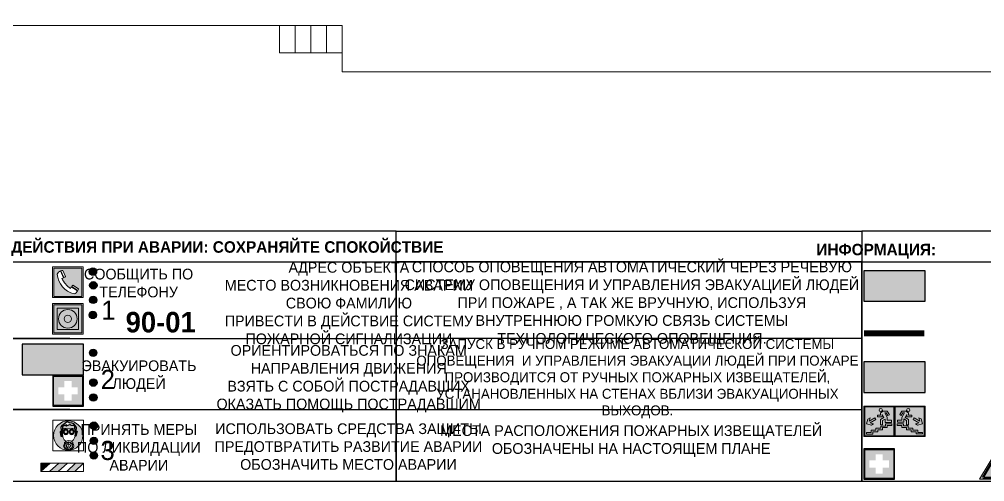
# Model space of a CAD drawing. Header units: millimetres. Extents: x 13114 to 67229, y 22859 to 38520.
# Drawn here: x 24864 to 25116.4, y 25093.4 to 25214.1 of the extents above; entities that cross this region are included whole.
import ezdxf

# ---------------------------------------------------------------- set-up
doc = ezdxf.new("R2010")
doc.units = ezdxf.units.MM
doc.layers.add('План_Штампы', color=7, linetype='Continuous')
doc.styles.add('обычный', font='arial.ttf')

# ---------------------------------------------------------------- blocks, each defined once
blk = doc.blocks.new('A$C38D26F80')
h = blk.add_hatch(color=5)
h.dxf.hatch_style = 1
h.paths.add_polyline_path([(-8.77, -4.48, 1), (-0.19, -4.48, 1)])
h.paths.add_polyline_path([(-6.75, -3.58), (-6.75, -3.31), (-6.62, -3.22), (-6.5, -3.22), (-6.42, -3.3), (-6.39, -3.28), (-6.59, -2.23), (-6.59, -2.01), (-6.38, -1.58), (-4.76, -0.4), (-4.13, -0.79, -0.362848), (-2.1, -2.1, -0.201049), (-2.17, -2.48, 0.085434), (-2.26, -3.13), (-1.9, -3.16), (-2.25, -4.7), (-2.4, -4.59), (-2.43, -4.34), (-2.36, -4.34), (-2.14, -3.34), (-2.47, -3.42), (-2.58, -1.95), (-2.77, -1.58), (-3.58, -1.52), (-3.92, -1.26), (-5.05, -1.73), (-4.87, -1.39), (-5.41, -1.6), (-5.41, -1.46), (-6.13, -1.87), (-6.18, -3.5), (-6.56, -3.47), (-6.37, -4.59), (-6.16, -4.43), (-6.16, -4.66), (-6.36, -4.79), (-6.37, -4.8), (-6.51, -4.76)], flags=16)
h.paths.add_polyline_path([(-6.51, -4.76), (-6.36, -4.79), (-6.37, -4.8)], flags=0)
h.paths.add_polyline_path([(-5.92, -2.34, 0.089508), (-2.67, -2.35), (-2.48, -3.88, -0.268602), (-3.4, -6.18, 0.262449), (-5.2, -6.18, -0.268602), (-6.11, -3.88)], flags=16)
edge = h.paths.add_edge_path(flags=16)
edge.add_ellipse((-5.19, -3.41), major_axis=(0, 0.842), ratio=0.848992, start_angle=0, end_angle=360)
edge = h.paths.add_edge_path(flags=0)
edge.add_ellipse((-5.19, -3.39), major_axis=(0, 0.665), ratio=0.853798, start_angle=0, end_angle=360)
edge = h.paths.add_edge_path(flags=0)
edge.add_ellipse((-5.19, -3.4), major_axis=(0, 0.528), ratio=0.864094, start_angle=0, end_angle=360)
edge = h.paths.add_edge_path(flags=16)
edge.add_ellipse((-3.47, -3.4), major_axis=(0, 0.842), ratio=0.848992, start_angle=0, end_angle=360)
h.paths.add_polyline_path([(-3.13, -6.45), (-3.13, -6.84, 0.383174), (-5.57, -6.85), (-5.57, -6.49, -0.369952)], flags=16)
edge = h.paths.add_edge_path(flags=0)
edge.add_ellipse((-3.47, -3.39), major_axis=(0, 0.665), ratio=0.853798, start_angle=0, end_angle=360)
edge = h.paths.add_edge_path(flags=0)
edge.add_ellipse((-3.47, -3.4), major_axis=(0, 0.528), ratio=0.864094, start_angle=0, end_angle=360)
edge = h.paths.add_edge_path(flags=16)
edge.add_ellipse((-4.34, -7.57), major_axis=(-1.48, 0), ratio=0.744955, start_angle=0, end_angle=360)
h.paths.add_polyline_path([(-5.01, -6.85, -1), (-5.15, -6.85, -1)], flags=0)
h.paths.add_polyline_path([(-5.33, -7.14, -1), (-5.47, -7.14, -1)], flags=0)
h.paths.add_polyline_path([(-4.61, -6.71, -1), (-4.74, -6.71, -1)], flags=16)
h.paths.add_polyline_path([(-5.43, -7.51, -1), (-5.57, -7.51, -1)], flags=0)
h.paths.add_polyline_path([(-4.26, -6.67, -1), (-4.4, -6.67, -1)], flags=16)
h.paths.add_polyline_path([(-4.74, -7.14, -1), (-4.88, -7.14, -1)], flags=0)
h.paths.add_polyline_path([(-4.93, -7.43, -1), (-5.07, -7.43, -1)], flags=0)
h.paths.add_polyline_path([(-4.41, -7.07, -1), (-4.54, -7.07, -1)], flags=0)
h.paths.add_polyline_path([(-5.33, -7.87, -1), (-5.46, -7.87, -1)], flags=0)
h.paths.add_polyline_path([(-3.8, -6.71, -1), (-3.94, -6.71, -1)], flags=16)
h.paths.add_polyline_path([(-4.85, -7.78, -1), (-4.98, -7.78, -1)], flags=0)
h.paths.add_polyline_path([(-3.96, -7.14, -1), (-4.1, -7.14, -1)], flags=0)
h.paths.add_polyline_path([(-4.33, -7.53, -1), (-4.47, -7.53, -1)], flags=0)
h.paths.add_polyline_path([(-5.09, -8.12, -1), (-5.23, -8.12, -1)], flags=0)
h.paths.add_polyline_path([(-3.5, -6.94, -1), (-3.64, -6.94, -1)], flags=0)
h.paths.add_polyline_path([(-4.54, -7.97, -1), (-4.68, -7.97, -1)], flags=0)
h.paths.add_polyline_path([(-3.66, -7.39, -1), (-3.8, -7.39, -1)], flags=0)
h.paths.add_polyline_path([(-4.73, -8.35, -1), (-4.86, -8.35, -1)], flags=0)
h.paths.add_polyline_path([(-4.09, -7.96, -1), (-4.23, -7.96, -1)], flags=0)
h.paths.add_polyline_path([(-3.77, -7.74, -1), (-3.91, -7.74, -1)], flags=0)
h.paths.add_polyline_path([(-3.22, -7.27, -1), (-3.35, -7.27, -1)], flags=0)
h.paths.add_polyline_path([(-4.34, -8.4, -1), (-4.47, -8.4, -1)], flags=0)
h.paths.add_polyline_path([(-3.16, -7.61, -1), (-3.3, -7.61, -1)], flags=0)
h.paths.add_polyline_path([(-3.9, -8.35, -1), (-4.04, -8.35, -1)], flags=0)
h.paths.add_polyline_path([(-3.32, -7.91, -1), (-3.46, -7.91, -1)], flags=0)
h.paths.add_polyline_path([(-3.55, -8.23, -1), (-3.69, -8.23, -1)], flags=0)
at = {"color": 5, "lineweight": 5}
for p, q in [((-4.48, 0), (-8.96, 0)), ((-8.96, 0), (-8.96, -4.48)), ((-4.48, 0), (0, 0)), ((0, 0), (0, -4.48)), ((-6.59, -2.01), (-6.38, -1.58)), ((-6.59, -2.23), (-6.59, -2.01)), ((-6.39, -3.28), (-6.59, -2.23)), ((-6.38, -1.58), (-4.76, -0.4)), ((-6.13, -1.87), (-6.18, -3.5)), ((-5.41, -1.46), (-6.13, -1.87)), ((-5.92, -2.34), (-6.11, -3.88)), ((-4.87, -1.39), (-5.41, -1.6)), ((-5.41, -1.6), (-5.41, -1.46)), ((-3.92, -1.26), (-5.05, -1.73)), ((-5.05, -1.73), (-4.87, -1.39)), ((-4.76, -0.4), (-4.13, -0.79)), ((-3.58, -1.52), (-3.92, -1.26)), ((-2.77, -1.58), (-3.58, -1.52)), ((-2.58, -1.95), (-2.77, -1.58)), ((-2.67, -2.34), (-2.48, -3.88)), ((-2.47, -3.42), (-2.58, -1.95)), ((-8.96, -8.96), (-8.96, -4.48)), ((-6.75, -3.31), (-6.62, -3.22)), ((-6.75, -3.58), (-6.75, -3.31)), ((-6.51, -4.76), (-6.75, -3.58)), ((-6.62, -3.22), (-6.5, -3.22)), ((-6.18, -3.5), (-6.56, -3.47)), ((-6.56, -3.47), (-6.37, -4.59)), ((-6.37, -4.8), (-6.51, -4.76)), ((-6.5, -3.22), (-6.42, -3.3)), ((-6.42, -3.3), (-6.39, -3.28)), ((-6.37, -4.59), (-6.16, -4.43)), ((-6.16, -4.66), (-6.37, -4.8)), ((-6.16, -4.43), (-6.16, -4.66)), ((-2.14, -3.34), (-2.47, -3.42)), ((-2.43, -4.34), (-2.4, -4.59)), ((-2.43, -4.34), (-2.36, -4.34)), ((-2.4, -4.59), (-2.25, -4.7)), ((-2.36, -4.34), (-2.14, -3.34)), ((-1.9, -3.16), (-2.26, -3.13)), ((-2.25, -4.7), (-1.9, -3.16)), ((0, -8.96), (0, -4.48)), ((-5.57, -6.49), (-5.57, -6.85)), ((-3.13, -6.45), (-3.13, -6.84)), ((-4.48, -8.96), (-8.96, -8.96)), ((-4.48, -8.96), (0, -8.96))]:
    blk.add_line(p, q, dxfattribs=at)
at = {"color": 5}
for p, q in [((-6.59, -2.01), (-6.38, -1.58)), ((-6.59, -2.23), (-6.59, -2.01)), ((-6.39, -3.28), (-6.59, -2.23)), ((-6.38, -1.58), (-4.76, -0.4)), ((-6.13, -1.87), (-6.18, -3.5)), ((-5.41, -1.46), (-6.13, -1.87)), ((-4.87, -1.39), (-5.41, -1.6)), ((-5.41, -1.6), (-5.41, -1.46)), ((-3.92, -1.26), (-5.05, -1.73)), ((-5.05, -1.73), (-4.87, -1.39)), ((-4.76, -0.4), (-4.13, -0.79)), ((-3.58, -1.52), (-3.92, -1.26)), ((-2.77, -1.58), (-3.58, -1.52)), ((-2.58, -1.95), (-2.77, -1.58)), ((-2.47, -3.42), (-2.58, -1.95)), ((-6.75, -3.31), (-6.62, -3.22)), ((-6.75, -3.58), (-6.75, -3.31)), ((-6.51, -4.76), (-6.75, -3.58)), ((-6.62, -3.22), (-6.5, -3.22)), ((-6.18, -3.5), (-6.56, -3.47)), ((-6.56, -3.47), (-6.37, -4.59)), ((-6.37, -4.8), (-6.51, -4.76)), ((-6.36, -4.79), (-6.51, -4.76)), ((-6.5, -3.22), (-6.42, -3.3)), ((-6.42, -3.3), (-6.39, -3.28)), ((-6.37, -4.59), (-6.16, -4.43)), ((-6.16, -4.66), (-6.37, -4.8)), ((-6.16, -4.66), (-6.36, -4.79)), ((-6.16, -4.43), (-6.16, -4.66)), ((-2.14, -3.34), (-2.47, -3.42)), ((-2.4, -4.59), (-2.43, -4.34)), ((-2.43, -4.34), (-2.36, -4.34)), ((-2.25, -4.7), (-2.4, -4.59)), ((-2.36, -4.34), (-2.14, -3.34)), ((-2.26, -3.13), (-1.9, -3.16)), ((-1.9, -3.16), (-2.25, -4.7))]:
    blk.add_line(p, q, dxfattribs=at)
at = {"color": 5, "lineweight": 5}
for centre, radius in [((-4.48, -4.48), 4.29), ((-5.5, -7.51), 0.0678), ((-5.4, -7.14), 0.0678), ((-5.4, -7.87), 0.0678), ((-5.16, -8.12), 0.0678), ((-5.08, -6.85), 0.0678), ((-5, -7.43), 0.0678), ((-4.91, -7.78), 0.0678), ((-4.81, -7.14), 0.0678), ((-4.79, -8.35), 0.0678), ((-4.67, -6.71), 0.0678), ((-4.61, -7.97), 0.0678), ((-4.47, -7.07), 0.0678), ((-4.4, -7.53), 0.0678), ((-4.4, -8.4), 0.0678), ((-4.33, -6.67), 0.0678), ((-4.16, -7.96), 0.0678), ((-4.03, -7.14), 0.0678), ((-3.97, -8.35), 0.0678), ((-3.87, -6.71), 0.0678), ((-3.84, -7.74), 0.0678), ((-3.73, -7.39), 0.0678), ((-3.62, -8.23), 0.0678), ((-3.57, -6.94), 0.0678), ((-3.39, -7.91), 0.0678), ((-3.28, -7.27), 0.0678), ((-3.23, -7.61), 0.0678)]:
    blk.add_circle(centre, radius, dxfattribs=at)
for centre, radius, start, end in [((-4.28, 6.66), 9.15, 259.6987, 280.1569), ((-0.47, -3.05), 1.79, 161.5846, 182.4584), ((-2.6, -2.2), 0.513, 326.4781, 11.7739), ((-3.66, -4.24), 2.47, 171.573, 231.7124), ((-4.93, -4.24), 2.47, 308.2876, 8.427), ((-4.33, -7.88), 1.87, 50.358, 131.5662), ((-4.34, -8.2), 1.82, 48.4943, 132.3565), ((-4.3, -7.78), 1.83, 60.5889, 119.4111)]:
    blk.add_arc(centre, radius, start, end, dxfattribs=at)
at = {"color": 5}
for centre, radius, start, end in [((-3.89, -2.66), 1.88, 17.387, 97.1599), ((-0.35, -3.07), 1.91, 162.2553, 181.7878), ((-2.6, -2.2), 0.511, 326.3906, 11.8614)]:
    blk.add_arc(centre, radius, start, end, dxfattribs=at)
at = {"color": 5, "lineweight": 5}
for centre, major_axis, ratio in [((-5.19, -3.41), (0, 0.842), 0.848992), ((-5.19, -3.39), (0, 0.665), 0.853798), ((-3.47, -3.4), (0, 0.842), 0.848992), ((-3.47, -3.39), (0, 0.665), 0.853798), ((-5.19, -3.4), (0, 0.528), 0.864094), ((-3.47, -3.4), (0, 0.528), 0.864094), ((-4.34, -7.57), (-1.48, 0), 0.744955)]:
    blk.add_ellipse(centre, major_axis=major_axis, ratio=ratio, dxfattribs=at)
blk = doc.blocks.new('A$C47DD6509')
at = {"lineweight": 5}
for points in [[(-8.69, 0), (-11.19, 0), (-11.19, -2.22)], [(-4.22, 0), (-6.45, 0), (-8.91, -2.22), (-6.61, -2.22)], [(0, 0), (-2.09, 0), (-4.36, -2.22), (-2.29, -2.22)]]:
    blk.add_hatch(color=242, dxfattribs=at).paths.add_polyline_path(points)
at = {"color": 242, "lineweight": 5}
for p, q in [((-11.19, -2.22), (-8.69, 0)), ((-11.19, -2.22), (-11.19, 0)), ((-11.19, 0), (-8.69, 0)), ((-11.19, 0), (0, 0)), ((-8.91, -2.22), (-6.45, 0)), ((-6.61, -2.22), (-4.22, 0)), ((-4.36, -2.22), (-2.09, 0)), ((-2.29, -2.22), (0, 0)), ((0, 0), (0, -2.22)), ((0, -2.22), (-11.19, -2.22))]:
    blk.add_line(p, q, dxfattribs=at)
blk = doc.blocks.new('A$C32E8229D')
at = {"true_color": 0xffffff}
blk.add_hatch(color=7, dxfattribs=at).paths.add_polyline_path([(0, 0), (0, -8), (16, -8), (16, 0)])
h = blk.add_hatch(color=126)
h.paths.add_polyline_path([(0.2, -0.2), (15.8, -0.2), (15.8, -7.8), (0.2, -7.8)])
h.paths.add_polyline_path([(13.49, -2.05), (12.08, -2.05), (11.37, -2.63, 0.162397), (11.29, -2.84), (11.29, -3.63), (10.35, -3.63), (10.35, -4.05), (11.68, -4.05), (11.68, -3.48), (12.26, -4.28), (11.29, -5.1), (11.29, -6.78), (11.85, -6.78), (11.85, -5.44), (12.8, -4.64), (12.8, -5.94), (14.46, -5.94), (14.46, -5.39), (13.45, -5.39), (13.45, -3.97), (12.46, -2.59), (13.15, -2.59), (13.69, -3.34), (14.18, -3)], flags=16)
h.paths.add_polyline_path([(10.74, -1.82, 1), (11.8, -1.82, 1)], flags=16)
h.paths.add_polyline_path([(9.39, -3.59), (5.99, -3.59), (6.56, -3.03), (5.91, -3.03), (5.1, -3.83), (5.91, -4.64), (6.56, -4.64), (5.99, -4.09), (9.39, -4.09)], flags=16)
h.paths.add_polyline_path([(4.29, -1.08), (1.72, -1.08), (1.72, -6.6), (4.29, -6.6)], flags=16)
at = {"color": 126}
blk.add_lwpolyline([(16, -8), (0, -8), (0, 0), (16, 0)], close=True, dxfattribs=at)
blk = doc.blocks.new('A$C18900ED3')
h = blk.add_hatch(color=126)
h.paths.add_polyline_path([(-0.18, -0.18), (-7.02, -0.18), (-7.02, -7.02), (-0.18, -7.02)])
h.paths.add_polyline_path([(-5.89, -4.46), (-5.89, -2.77), (-4.46, -2.77), (-4.46, -1.31), (-2.77, -1.31), (-2.77, -2.77), (-1.33, -2.77), (-1.33, -4.46), (-2.77, -4.46), (-2.77, -5.89), (-4.46, -5.89), (-4.46, -4.46)], flags=16)
at = {"color": 126}
for p, q in [((-7.2, 0), (-7.2, -7.2)), ((0, 0), (-7.2, 0)), ((0, -7.2), (0, 0)), ((-7.02, -7.02), (-7.02, -0.18)), ((-7.02, -0.18), (-0.18, -0.18)), ((-0.18, -0.18), (-0.18, -7.02)), ((-7.2, -7.2), (0, -7.2)), ((-0.18, -7.02), (-7.02, -7.02))]:
    blk.add_line(p, q, dxfattribs=at)
blk = doc.blocks.new('A$C456E1F9C')
at = {"lineweight": 5}
h = blk.add_hatch(color=242, dxfattribs=at)
h.paths.add_polyline_path([(0.51, -1.47), (0.51, -13.26), (12.29, -13.26), (12.29, -1.47)])
h.paths.add_polyline_path([(5.42, -4.95, -0.254479), (4.78, -5.4), (3.52, -2.53, -0.209735), (4.23, -2.4)], flags=16)
h.paths.add_polyline_path([(8.53, -8.6), (10.87, -10.17), (10.54, -10.76), (8.03, -9.13, -0.192251)], flags=16)
h.paths.add_polyline_path([(4.61, -5.49, 0.005518), (3.87, -5.72, 0.128647), (7.49, -10.01, 0.00809), (7.83, -9.33), (10.47, -10.97, -0.16736), (8.99, -12.25, -0.327862), (1.95, -3.95, -0.166952), (3.36, -2.62)], flags=16)
at = {"color": 242, "lineweight": 5}
for p, q in [((0, -13.77), (0, -0.97)), ((12.8, -0.97), (0, -0.97)), ((4.61, -5.49), (3.36, -2.62)), ((3.52, -2.53), (4.78, -5.4)), ((4.23, -2.4), (5.42, -4.95)), ((12.8, -13.77), (12.8, -0.97)), ((7.83, -9.33), (10.47, -10.97)), ((8.03, -9.13), (10.54, -10.76)), ((10.81, -10.12), (8.53, -8.6)), ((10.54, -10.76), (10.8, -10.3)), ((10.8, -10.3), (10.81, -10.12)), ((0, -13.77), (12.8, -13.77))]:
    blk.add_line(p, q, dxfattribs=at)
blk.add_lwpolyline([(0.51, -1.47), (12.29, -1.47), (12.29, -13.26), (0.51, -13.26)], close=True, dxfattribs=at)
for centre, radius, start, end in [((4.59, -5.34), 2.99, 114.2845, 152.1974), ((11.12, -3.31), 9.19, 183.9915, 256.6009), ((4.02, -3.27), 0.891, 76.3284, 123.7092), ((14.98, -39.1), 35.17, 107.1487, 108.4135), ((13.86, -0.94), 11.08, 205.5536, 234.8762), ((4.68, -4.59), 0.824, 276.9621, 334.0723), ((-13.31, 0.8), 23.44, 332.5487, 334.4027), ((8.94, -9.5), 0.989, 114.4092, 157.9388), ((7.87, -9.46), 3, 291.9291, 329.9329)]:
    blk.add_arc(centre, radius, start, end, dxfattribs=at)
blk = doc.blocks.new('A$C54414219')
at = {"true_color": 0xffffff}
h = blk.add_hatch(color=7, dxfattribs=at)
h.paths.add_polyline_path([(2.39, -9.45), (2.39, -18.3), (11.23, -18.3), (11.23, -9.45)], flags=0)
h.paths.add_polyline_path([(10.71, -13.87, -1), (2.92, -13.87, -1)], flags=0)
h.paths.add_polyline_path([(8.3, -13.87, -1), (5.33, -13.87, -1)], flags=0)
h.paths.add_polyline_path([(0.41, -7.47), (0.41, -20.27), (13.21, -20.27), (13.21, -7.47)])
h.paths.add_polyline_path([(0.92, -19.77), (12.71, -19.77), (12.71, -7.98), (0.92, -7.98)], flags=16)
h.paths.add_polyline_path([(11.23, -9.45), (11.23, -18.3), (2.39, -18.3), (2.39, -9.45)], flags=0)
at = {"lineweight": 5}
h = blk.add_hatch(color=242, dxfattribs=at)
h.paths.add_polyline_path([(12.71, -7.98), (0.92, -7.98), (0.92, -19.77), (12.71, -19.77)])
h.paths.add_polyline_path([(11.23, -18.3), (2.39, -18.3), (2.39, -9.45), (11.23, -9.45)], flags=16)
h.paths.add_polyline_path([(10.71, -13.87, -1), (2.92, -13.87, -1)], flags=0)
h.paths.add_polyline_path([(8.3, -13.87, -1), (5.33, -13.87, -1)], flags=0)
at = {"true_color": 0xffffff}
h = blk.add_hatch(color=7, dxfattribs=at)
h.paths.add_polyline_path([(2.39, -9.45), (2.39, -18.3), (11.23, -18.3), (11.23, -9.45)])
h.paths.add_polyline_path([(10.71, -13.87, -1), (2.92, -13.87, -1)], flags=16)
h.paths.add_polyline_path([(8.3, -13.87, -1), (5.33, -13.87, -1)], flags=0)
at = {"lineweight": 5}
h = blk.add_hatch(color=242, dxfattribs=at)
h.paths.add_polyline_path([(2.92, -13.87, 1), (10.71, -13.87, 1)])
h.paths.add_polyline_path([(8.3, -13.87, -1), (5.33, -13.87, -1)], flags=16)
at = {"color": 242, "lineweight": 5}
for p, q in [((0.41, -20.27), (0.41, -7.47)), ((0.41, -7.47), (13.21, -7.47)), ((0.41, -7.47), (13.21, -7.47)), ((13.21, -20.27), (13.21, -7.47)), ((0.41, -20.27), (13.21, -20.27))]:
    blk.add_line(p, q, dxfattribs=at)
for points in [[(0.92, -7.98), (12.71, -7.98), (12.71, -19.77), (0.92, -19.77)], [(2.39, -9.45), (11.23, -9.45), (11.23, -18.3), (2.39, -18.3)]]:
    blk.add_lwpolyline(points, close=True, dxfattribs=at)
for radius in [3.89, 1.49]:
    blk.add_circle((6.81, -13.87), radius, dxfattribs=at)
blk = doc.blocks.new('A$C3E6D3DDE')
at = {"lineweight": 5}
h = blk.add_hatch(color=40, dxfattribs=at)
h.paths.add_polyline_path([(24.1, 1.45), (16.46, -11.35), (31.74, -11.35)])
h.paths.add_polyline_path([(24.09, -0.46), (30.03, -10.41), (18.14, -10.41)], flags=16)
h.paths.add_polyline_path([(24.54, -3.08), (23.41, -6.02), (25.13, -5.01), (24.33, -8.5), (24.82, -8.27), (23.79, -9.86), (23.4, -8.04), (23.8, -8.43), (24.04, -6.29), (22.39, -7.25), (23.44, -3.08)], flags=0)
h = blk.add_hatch(color=256, dxfattribs=at)
h.paths.add_polyline_path([(24.37, 0.03, 0.567511), (23.82, 0.03), (17.59, -10.4, 0.582454), (17.86, -10.88), (30.32, -10.88, 0.582149), (30.6, -10.4)])
h.paths.add_polyline_path([(24.09, -0.46), (18.14, -10.41), (30.03, -10.41)], flags=16)
h.paths.add_polyline_path([(24.54, -3.08), (23.41, -6.02), (25.13, -5.01), (24.33, -8.5), (24.82, -8.27), (23.79, -9.86), (23.4, -8.04), (23.8, -8.43), (24.04, -6.29), (22.39, -7.25), (23.44, -3.08)], flags=0)
h = blk.add_hatch(color=40, dxfattribs=at)
h.paths.add_polyline_path([(24.09, -0.46), (18.14, -10.41), (30.03, -10.41)])
h.paths.add_polyline_path([(24.82, -8.27), (23.79, -9.86), (23.4, -8.04), (23.8, -8.43), (24.04, -6.29), (22.39, -7.25), (23.44, -3.08), (24.54, -3.08), (23.41, -6.02), (25.13, -5.01), (24.33, -8.5)], flags=16)
at = {"color": 40, "lineweight": 5}
for p, q in [((16.46, -11.35), (24.1, 1.45)), ((24.1, 1.45), (31.74, -11.35))]:
    blk.add_line(p, q, dxfattribs=at)
at = {"lineweight": 5}
for p, q in [((17.59, -10.4), (23.82, 0.03)), ((24.37, 0.03), (30.6, -10.4)), ((18.14, -10.41), (24.09, -0.46)), ((23.44, -3.08), (22.39, -7.25)), ((23.41, -6.02), (24.54, -3.08)), ((24.54, -3.08), (23.44, -3.08)), ((24.09, -0.46), (30.03, -10.41)), ((22.39, -7.25), (24.04, -6.29)), ((23.8, -8.43), (23.4, -8.04)), ((23.4, -8.04), (23.79, -9.86)), ((25.13, -5.01), (23.41, -6.02)), ((24.04, -6.29), (23.8, -8.43)), ((24.33, -8.5), (25.13, -5.01)), ((17.86, -10.88), (30.32, -10.88)), ((18.14, -10.41), (30.03, -10.41)), ((23.79, -9.86), (24.82, -8.27)), ((24.82, -8.27), (24.33, -8.5))]:
    blk.add_line(p, q, dxfattribs=at)
at = {"color": 50, "lineweight": 5}
blk.add_line((31.74, -11.35), (16.46, -11.35), dxfattribs=at)
blk = doc.blocks.new('A$C7B4425F7')
at = {"true_color": 0xffffff}
blk.add_hatch(color=7, dxfattribs=at).paths.add_polyline_path([(0, 0), (-16, 0), (-16, -8), (0, -8)])
h = blk.add_hatch(color=126)
h.paths.add_polyline_path([(-0.2, -0.2), (-15.8, -0.2), (-15.8, -7.8), (-0.2, -7.8)])
h.paths.add_polyline_path([(-11.76, -2.03), (-11.76, -3.66), (-11.17, -3.66, -0.568275), (-11.17, -6.18), (-12.58, -6.18), (-12.58, -2.03)], flags=16)
h.paths.add_polyline_path([(-13.33, -4.12, -0.495768), (-13.59, -6.18), (-15.03, -6.18), (-15.03, -2.03), (-13.59, -2.03, -0.487973)], flags=16)
h.paths.add_polyline_path([(-10.25, -2.03), (-9.48, -2.03), (-9.48, -6.18), (-10.25, -6.18)], flags=16)
h.paths.add_polyline_path([(-13.84, -3.69), (-14.24, -3.69), (-14.24, -3.03), (-13.9, -3.03, -0.692621)], flags=0)
h.paths.add_polyline_path([(-9.15, -2.03), (-8.4, -2.03), (-8.04, -3.07), (-7.68, -2.03), (-6.93, -2.03), (-7.64, -4.1), (-6.93, -6.18), (-7.68, -6.18), (-8.04, -5.14), (-8.4, -6.18), (-9.15, -6.18), (-8.44, -4.1)], flags=16)
h.paths.add_polyline_path([(-11.76, -4.46), (-11.42, -4.46, -0.692621), (-11.36, -5.12), (-11.76, -5.12)], flags=0)
h.paths.add_polyline_path([(-13.9, -5.2), (-14.24, -5.2), (-14.24, -4.55), (-13.84, -4.55, -0.708038)], flags=0)
edge = h.paths.add_edge_path(flags=16)
edge.add_ellipse((-5.51, -4.08), major_axis=(0, 2.05), ratio=0.586184, start_angle=0, end_angle=360)
edge = h.paths.add_edge_path(flags=0)
edge.add_ellipse((-5.51, -4.08), major_axis=(0, 1.14), ratio=0.454828, start_angle=0, end_angle=360)
h.paths.add_polyline_path([(-4.13, -4.96, 0.377264), (-3.48, -4.52, 0.0555), (-3.16, -2.03), (-1.66, -2.03), (-1.66, -4.96), (-0.96, -4.96), (-0.96, -7.01), (-1.75, -7.01), (-1.75, -6.18), (-3.3, -6.18), (-3.3, -7.02), (-4.13, -7.02)], flags=16)
h.paths.add_polyline_path([(-2.73, -2.91), (-2.28, -2.91), (-2.28, -4.96), (-3.05, -4.96, 0.079136)], flags=0)
at = {"color": 126}
blk.add_lwpolyline([(-16, -8), (0, -8), (0, 0), (-16, 0)], close=True, dxfattribs=at)
blk = doc.blocks.new('вниз 3')
at = {"lineweight": 0, "true_color": 0xffffff}
h = blk.add_hatch(color=7, dxfattribs=at)
h.dxf.hatch_style = 1
h.paths.add_polyline_path([(40997.5, -4475.69), (40997.25, -4475.28), (40995.76, -4476.15), (40995.97, -4475.23), (40995.39, -4475.56), (40995.05, -4476.83), (40996.33, -4477.17), (40996.91, -4476.83), (40996, -4476.55)], flags=0)
h.paths.add_polyline_path([(40999.81, -4473.95), (41000.22, -4473.95), (41000.64, -4474.67), (41001.03, -4474.43), (41000.46, -4473.49), (41000.42, -4473.49), (40999.43, -4473.49), (40998.68, -4473.92), (40998.68, -4474.57), (40997.88, -4474.57), (40997.88, -4475), (40999.14, -4475), (40999.14, -4474.43), (40999.14, -4474.38), (40999.59, -4475.15), (40998.72, -4475.67), (40998.72, -4477.06), (40999.24, -4477.06), (40999.24, -4475.96), (40999.95, -4475.56), (40999.95, -4476.43), (41001.61, -4476.43), (41001.61, -4475.88), (41000.47, -4475.88), (41000.47, -4475.12)], flags=0)
h.paths.add_polyline_path([(40999.2, -4473.24, 1), (40998.35, -4473.24, 1)], flags=0)
h.paths.add_polyline_path([(41000.46, -4477.26), (41001.69, -4477.26), (41001.69, -4476.84), (41000.03, -4476.84), (41000.03, -4477.39), (40998.78, -4477.39), (40998.78, -4477.95), (40997.53, -4477.95), (40997.53, -4478.5), (40996.29, -4478.5), (40996.29, -4479.06), (40995.05, -4479.06), (40995.05, -4479.48), (40995.29, -4479.48), (40996.72, -4479.48), (40996.72, -4478.92), (40997.97, -4478.92), (40997.97, -4478.36), (40999.2, -4478.36), (40999.2, -4477.81), (41000.46, -4477.81)], flags=0)
h.paths.add_polyline_path([(41002.37, -4472.17), (40994.37, -4472.17), (40994.37, -4480.17), (41002.37, -4480.17)])
h.paths.add_polyline_path([(41002.16, -4479.96), (40994.57, -4479.96), (40994.57, -4472.37), (41002.16, -4472.37)], flags=16)
h.paths.add_polyline_path([(41001.61, -4475.88), (41001.61, -4476.43), (40999.95, -4476.43), (40999.95, -4475.56), (40999.24, -4475.96), (40999.24, -4477.06), (40998.72, -4477.06), (40998.72, -4475.67), (40999.59, -4475.15), (40999.14, -4474.38), (40999.14, -4474.43), (40999.14, -4475), (40997.88, -4475), (40997.88, -4474.57), (40998.68, -4474.57), (40998.68, -4473.92), (40999.43, -4473.49), (41000.42, -4473.49), (41000.46, -4473.49), (41001.03, -4474.43), (41000.64, -4474.67), (41000.22, -4473.95), (40999.81, -4473.95), (41000.47, -4475.12), (41000.47, -4475.88)], flags=0)
h.paths.add_polyline_path([(41001.69, -4476.84), (41001.69, -4477.26), (41000.46, -4477.26), (41000.46, -4477.81), (40999.2, -4477.81), (40999.2, -4478.36), (40997.97, -4478.36), (40997.97, -4478.92), (40996.72, -4478.92), (40996.72, -4479.48), (40995.05, -4479.48), (40995.05, -4479.06), (40996.29, -4479.06), (40996.29, -4478.5), (40997.53, -4478.5), (40997.53, -4477.95), (40998.78, -4477.95), (40998.78, -4477.39), (41000.03, -4477.39), (41000.03, -4476.84)], flags=0)
h.paths.add_polyline_path([(40998.35, -4473.24, -1), (40999.2, -4473.24, -1)], flags=0)
h.paths.add_polyline_path([(40997.5, -4475.69), (40996, -4476.55), (40996.91, -4476.83), (40996.33, -4477.17), (40995.05, -4476.83), (40995.39, -4475.56), (40995.97, -4475.23), (40995.76, -4476.15), (40997.25, -4475.28)], flags=0)
at = {"lineweight": 0}
h = blk.add_hatch(color=126, dxfattribs=at)
h.dxf.hatch_style = 1
h.paths.add_polyline_path([(41002.16, -4472.37), (40994.57, -4472.37), (40994.57, -4479.96), (41002.16, -4479.96)])
h.paths.add_polyline_path([(40995.97, -4475.23), (40995.76, -4476.15), (40997.25, -4475.28), (40997.5, -4475.69), (40996, -4476.55), (40996.91, -4476.83), (40996.33, -4477.17), (40995.05, -4476.83), (40995.39, -4475.56)], flags=16)
h.paths.add_polyline_path([(40997.88, -4474.57), (40998.68, -4474.57), (40998.68, -4473.92), (40999.43, -4473.49), (41000.42, -4473.49), (41000.46, -4473.49), (41001.03, -4474.43), (41000.64, -4474.67), (41000.22, -4473.95), (40999.81, -4473.95), (41000.47, -4475.12), (41000.47, -4475.88), (41001.61, -4475.88), (41001.61, -4476.43), (40999.95, -4476.43), (40999.95, -4475.56), (40999.24, -4475.96), (40999.24, -4477.06), (40998.72, -4477.06), (40998.72, -4475.67), (40999.59, -4475.15), (40999.14, -4474.38), (40999.14, -4474.43), (40999.14, -4475), (40997.88, -4475)], flags=16)
h.paths.add_polyline_path([(40998.35, -4473.24, -1), (40999.2, -4473.24, -1)], flags=16)
h.paths.add_polyline_path([(40997.53, -4477.95), (40998.78, -4477.95), (40998.78, -4477.39), (41000.03, -4477.39), (41000.03, -4476.84), (41001.69, -4476.84), (41001.69, -4477.26), (41000.46, -4477.26), (41000.46, -4477.81), (40999.2, -4477.81), (40999.2, -4478.36), (40997.97, -4478.36), (40997.97, -4478.92), (40996.72, -4478.92), (40996.72, -4479.48), (40995.05, -4479.48), (40995.05, -4479.06), (40996.29, -4479.06), (40996.29, -4478.5), (40997.53, -4478.5)], flags=16)
at = {"lineweight": 0, "true_color": 0xffffff}
h = blk.add_hatch(color=7, dxfattribs=at)
h.dxf.hatch_style = 1
h.paths.add_polyline_path([(40999.2, -4473.24, 1), (40998.35, -4473.24, 1)])
h.paths.add_polyline_path([(40999.81, -4473.95), (41000.22, -4473.95), (41000.64, -4474.67), (41001.03, -4474.43), (41000.46, -4473.49), (41000.42, -4473.49), (40999.43, -4473.49), (40998.68, -4473.92), (40998.68, -4474.57), (40997.88, -4474.57), (40997.88, -4475), (40999.14, -4475), (40999.14, -4474.43), (40999.14, -4474.38), (40999.59, -4475.15), (40998.72, -4475.67), (40998.72, -4477.06), (40999.24, -4477.06), (40999.24, -4475.96), (40999.95, -4475.56), (40999.95, -4476.43), (41001.61, -4476.43), (41001.61, -4475.88), (41000.47, -4475.88), (41000.47, -4475.12)])
h.paths.add_polyline_path([(40999.2, -4477.81), (41000.46, -4477.81), (41000.46, -4477.26), (41001.69, -4477.26), (41001.69, -4476.84), (41000.03, -4476.84), (41000.03, -4477.39), (40998.78, -4477.39), (40998.78, -4477.95), (40997.53, -4477.95), (40997.53, -4478.5), (40996.29, -4478.5), (40996.29, -4479.06), (40995.05, -4479.06), (40995.05, -4479.48), (40995.29, -4479.48), (40996.72, -4479.48), (40996.72, -4478.92), (40997.97, -4478.92), (40997.97, -4478.36), (40999.2, -4478.36)])
h.paths.add_polyline_path([(40997.5, -4475.69), (40997.25, -4475.28), (40995.76, -4476.15), (40995.97, -4475.23), (40995.39, -4475.56), (40995.05, -4476.83), (40996.33, -4477.17), (40996.91, -4476.83), (40996, -4476.55)])
at = {"color": 126, "lineweight": 0}
for points in [[(40994.37, -4472.17), (41002.37, -4472.17), (41002.37, -4480.17), (40994.37, -4480.17)], [(40994.57, -4472.37), (41002.16, -4472.37), (41002.16, -4479.96), (40994.57, -4479.96)]]:
    blk.add_lwpolyline(points, close=True, dxfattribs=at)
for points in [[(40999.14, -4474.43), (40999.14, -4475), (40997.88, -4475), (40997.88, -4474.57), (40998.68, -4474.57), (40998.68, -4473.92), (40999.43, -4473.49), (41000.42, -4473.49), (41000.46, -4473.49), (41001.03, -4474.43), (41000.64, -4474.67), (41000.22, -4473.95), (40999.81, -4473.95), (41000.47, -4475.12), (41000.47, -4475.88), (41001.61, -4475.88), (41001.61, -4476.43), (40999.95, -4476.43), (40999.95, -4475.56), (40999.24, -4475.96), (40999.24, -4477.06), (40998.72, -4477.06), (40998.72, -4475.67), (40999.59, -4475.15), (40999.14, -4474.38), (40999.14, -4474.43)], [(40995.05, -4476.83), (40995.39, -4475.56), (40995.97, -4475.23), (40995.76, -4476.15), (40997.25, -4475.28), (40997.5, -4475.69), (40996, -4476.55), (40996.91, -4476.83), (40996.33, -4477.17), (40995.05, -4476.83)], [(40995.29, -4479.48), (40995.05, -4479.48), (40995.05, -4479.06), (40996.29, -4479.06), (40996.29, -4478.5), (40997.53, -4478.5), (40997.53, -4477.95), (40998.78, -4477.95), (40998.78, -4477.39), (41000.03, -4477.39), (41000.03, -4476.84), (41001.69, -4476.84), (41001.69, -4477.26), (41000.46, -4477.26), (41000.46, -4477.81), (40999.2, -4477.81), (40999.2, -4478.36), (40997.97, -4478.36), (40997.97, -4478.92), (40996.72, -4478.92), (40996.72, -4479.48), (40995.05, -4479.48)]]:
    blk.add_lwpolyline(points, dxfattribs=at)
blk.add_circle((40998.77, -4473.24), 0.426, dxfattribs=at)
blk = doc.blocks.new('вниз')
at = {"lineweight": 0, "true_color": 0xffffff}
h = blk.add_hatch(color=7, dxfattribs=at)
h.dxf.hatch_style = 1
h.paths.add_polyline_path([(40994.51, -4472.22), (40986.51, -4472.22), (40986.51, -4480.22), (40994.51, -4480.22)])
h.paths.add_polyline_path([(40994.31, -4472.42), (40994.31, -4480.01), (40986.71, -4480.01), (40986.71, -4472.42)], flags=16)
h.paths.add_polyline_path([(40988.43, -4473.53), (40989.43, -4473.53), (40990.19, -4473.96), (40990.19, -4474.6), (40991, -4474.6), (40991, -4475.06), (40989.73, -4475.06), (40989.73, -4474.46), (40989.3, -4475.18), (40990.17, -4475.7), (40990.17, -4477.11), (40989.63, -4477.11), (40989.63, -4476.01), (40988.94, -4475.59), (40988.94, -4476.46), (40988.94, -4476.46), (40987.47, -4476.46), (40987.26, -4476.46), (40987.26, -4475.92), (40988.4, -4475.92), (40988.4, -4475.2), (40989.1, -4473.99), (40988.66, -4473.99), (40988.24, -4474.7), (40987.86, -4474.47), (40988.41, -4473.56)], flags=0)
h.paths.add_polyline_path([(40990.55, -4473.29, -1), (40989.69, -4473.29, -1)], flags=0)
h.paths.add_polyline_path([(40988.85, -4476.89), (40988.85, -4477.43), (40990.1, -4477.43), (40990.1, -4477.99), (40991.34, -4477.99), (40991.34, -4478.54), (40992.59, -4478.54), (40992.59, -4479.09), (40993.83, -4479.09), (40993.83, -4479.52), (40992.17, -4479.52), (40992.17, -4478.97), (40990.91, -4478.97), (40990.91, -4478.41), (40989.68, -4478.41), (40989.68, -4477.86), (40988.43, -4477.86), (40988.43, -4477.31), (40987.6, -4477.31), (40987.18, -4477.31), (40987.18, -4476.89)], flags=0)
h.paths.add_polyline_path([(40991.61, -4475.33), (40993.12, -4476.2), (40992.9, -4475.27), (40993.48, -4475.6), (40993.83, -4476.88), (40992.56, -4477.22), (40991.97, -4476.88), (40992.9, -4476.61), (40991.38, -4475.74), (40991.58, -4475.39)], flags=0)
h.paths.add_polyline_path([(40990.19, -4473.96), (40989.43, -4473.53), (40988.43, -4473.53), (40988.41, -4473.56), (40987.86, -4474.47), (40988.24, -4474.7), (40988.66, -4473.99), (40989.1, -4473.99), (40988.4, -4475.2), (40988.4, -4475.92), (40987.26, -4475.92), (40987.26, -4476.46), (40987.47, -4476.46), (40988.94, -4476.46), (40988.94, -4476.27), (40988.94, -4475.59), (40989.63, -4476.01), (40989.63, -4477.11), (40990.17, -4477.11), (40990.17, -4475.7), (40989.3, -4475.18), (40989.73, -4474.46), (40989.73, -4475.06), (40991, -4475.06), (40991, -4474.6), (40990.19, -4474.6)], flags=0)
h.paths.add_polyline_path([(40990.55, -4473.29, 1), (40989.69, -4473.29, 1)], flags=0)
h.paths.add_polyline_path([(40991.61, -4475.33), (40991.58, -4475.39), (40991.38, -4475.74), (40992.9, -4476.61), (40991.97, -4476.88), (40992.56, -4477.22), (40993.83, -4476.88), (40993.48, -4475.6), (40992.9, -4475.27), (40993.12, -4476.2)], flags=0)
h.paths.add_polyline_path([(40990.1, -4477.43), (40988.85, -4477.43), (40988.85, -4476.89), (40987.18, -4476.89), (40987.18, -4477.31), (40987.6, -4477.31), (40988.43, -4477.31), (40988.43, -4477.86), (40989.68, -4477.86), (40989.68, -4478.41), (40990.91, -4478.41), (40990.91, -4478.97), (40992.17, -4478.97), (40992.17, -4479.52), (40993.83, -4479.52), (40993.83, -4479.09), (40992.59, -4479.09), (40992.59, -4478.54), (40991.34, -4478.54), (40991.34, -4477.99), (40990.1, -4477.99)], flags=0)
at = {"lineweight": 0}
h = blk.add_hatch(color=126, dxfattribs=at)
h.dxf.hatch_style = 1
h.paths.add_polyline_path([(40994.31, -4472.42), (40986.71, -4472.42), (40986.71, -4480.01), (40994.31, -4480.01)])
h.paths.add_polyline_path([(40988.43, -4473.53), (40989.43, -4473.53), (40990.19, -4473.96), (40990.19, -4474.6), (40991, -4474.6), (40991, -4475.06), (40989.73, -4475.06), (40989.73, -4474.46), (40989.3, -4475.18), (40990.17, -4475.7), (40990.17, -4477.11), (40989.63, -4477.11), (40989.63, -4476.01), (40988.94, -4475.59), (40988.94, -4476.46), (40988.94, -4476.46), (40987.47, -4476.46), (40987.26, -4476.46), (40987.26, -4475.92), (40988.4, -4475.92), (40988.4, -4475.2), (40989.1, -4473.99), (40988.66, -4473.99), (40988.24, -4474.7), (40987.86, -4474.47), (40988.41, -4473.56)], flags=16)
h.paths.add_polyline_path([(40990.55, -4473.29, -1), (40989.69, -4473.29, -1)], flags=16)
h.paths.add_polyline_path([(40988.85, -4476.89), (40988.85, -4477.43), (40990.1, -4477.43), (40990.1, -4477.99), (40991.34, -4477.99), (40991.34, -4478.54), (40992.59, -4478.54), (40992.59, -4479.09), (40993.83, -4479.09), (40993.83, -4479.52), (40992.17, -4479.52), (40992.17, -4478.97), (40990.91, -4478.97), (40990.91, -4478.41), (40989.68, -4478.41), (40989.68, -4477.86), (40988.43, -4477.86), (40988.43, -4477.31), (40987.6, -4477.31), (40987.18, -4477.31), (40987.18, -4476.89)], flags=16)
h.paths.add_polyline_path([(40991.61, -4475.33), (40993.12, -4476.2), (40992.9, -4475.27), (40993.48, -4475.6), (40993.83, -4476.88), (40992.56, -4477.22), (40991.97, -4476.88), (40992.9, -4476.61), (40991.38, -4475.74), (40991.58, -4475.39)], flags=16)
at = {"lineweight": 0, "true_color": 0xffffff}
h = blk.add_hatch(color=7, dxfattribs=at)
h.dxf.hatch_style = 1
h.paths.add_polyline_path([(40989.73, -4474.46), (40989.73, -4475.06), (40991, -4475.06), (40991, -4474.6), (40990.19, -4474.6), (40990.19, -4473.96), (40989.43, -4473.53), (40988.43, -4473.53), (40988.41, -4473.56), (40987.86, -4474.47), (40988.24, -4474.7), (40988.66, -4473.99), (40989.1, -4473.99), (40988.4, -4475.2), (40988.4, -4475.92), (40987.26, -4475.92), (40987.26, -4476.46), (40987.47, -4476.46), (40988.94, -4476.46), (40988.94, -4475.59), (40989.63, -4476.01), (40989.63, -4477.11), (40990.17, -4477.11), (40990.17, -4475.7), (40989.3, -4475.18)])
h.paths.add_polyline_path([(40989.69, -4473.29, 1), (40990.55, -4473.29, 1)])
h.paths.add_polyline_path([(40991.61, -4475.33), (40991.58, -4475.39), (40991.38, -4475.74), (40992.9, -4476.61), (40991.97, -4476.88), (40992.56, -4477.22), (40993.83, -4476.88), (40993.48, -4475.6), (40992.9, -4475.27), (40993.12, -4476.2)])
h.paths.add_polyline_path([(40990.1, -4477.43), (40988.85, -4477.43), (40988.85, -4476.89), (40987.18, -4476.89), (40987.18, -4477.31), (40987.6, -4477.31), (40988.43, -4477.31), (40988.43, -4477.86), (40989.68, -4477.86), (40989.68, -4478.41), (40990.91, -4478.41), (40990.91, -4478.97), (40992.17, -4478.97), (40992.17, -4479.52), (40993.83, -4479.52), (40993.83, -4479.09), (40992.59, -4479.09), (40992.59, -4478.54), (40991.34, -4478.54), (40991.34, -4477.99), (40990.1, -4477.99)])
at = {"color": 126, "lineweight": 0}
for points in [[(40986.51, -4472.22), (40994.51, -4472.22), (40994.51, -4480.22), (40986.51, -4480.22)], [(40986.71, -4472.42), (40994.31, -4472.42), (40994.31, -4480.01), (40986.71, -4480.01)]]:
    blk.add_lwpolyline(points, close=True, dxfattribs=at)
for points in [[(40987.47, -4476.46), (40987.26, -4476.46), (40987.26, -4475.92), (40988.4, -4475.92), (40988.4, -4475.2), (40989.1, -4473.99), (40988.66, -4473.99), (40988.24, -4474.7), (40987.86, -4474.47), (40988.41, -4473.56), (40988.43, -4473.53), (40989.43, -4473.53), (40990.19, -4473.96), (40990.19, -4474.6), (40991, -4474.6), (40991, -4475.06), (40989.73, -4475.06), (40989.73, -4474.46), (40989.3, -4475.18), (40990.17, -4475.7), (40990.17, -4477.11), (40989.63, -4477.11), (40989.63, -4476.01), (40988.94, -4475.59), (40988.94, -4476.46)], [(40991.58, -4475.39), (40991.38, -4475.74), (40992.9, -4476.61), (40991.97, -4476.88), (40992.56, -4477.22), (40993.83, -4476.88), (40993.48, -4475.6), (40992.9, -4475.27), (40993.12, -4476.2), (40991.61, -4475.33), (40991.58, -4475.39)], [(40987.6, -4477.31), (40987.18, -4477.31), (40987.18, -4476.89), (40988.85, -4476.89), (40988.85, -4477.43), (40990.1, -4477.43), (40990.1, -4477.99), (40991.34, -4477.99), (40991.34, -4478.54), (40992.59, -4478.54), (40992.59, -4479.09), (40993.83, -4479.09), (40993.83, -4479.52), (40992.17, -4479.52), (40992.17, -4478.97), (40990.91, -4478.97), (40990.91, -4478.41), (40989.68, -4478.41), (40989.68, -4477.86), (40988.43, -4477.86), (40988.43, -4477.31), (40987.6, -4477.31)], [(40987.47, -4476.46), (40988.94, -4476.46), (40988.94, -4476.27)]]:
    blk.add_lwpolyline(points, dxfattribs=at)
blk.add_circle((40990.12, -4473.29), 0.432, dxfattribs=at)

msp = doc.modelspace()

# ---------------------------------------------------------------- hatches: boundary and pattern name
at = {"lineweight": 0}
h = msp.add_hatch(color=256, dxfattribs=at)
h.dxf.hatch_style = 1
h.paths.add_polyline_path([(24884.2, 25148.24, 1), (24882.27, 25148.24, 1)])
h = msp.add_hatch(color=256, dxfattribs=at)
h.dxf.hatch_style = 1
h.paths.add_polyline_path([(24884.31, 25144.66, 1), (24882.38, 25144.66, 1)])
h = msp.add_hatch(color=256, dxfattribs=at)
h.dxf.hatch_style = 1
h.paths.add_polyline_path([(24884.27, 25140.85, 1), (24882.34, 25140.85, 1)])
h = msp.add_hatch(color=256, dxfattribs=at)
h.dxf.hatch_style = 1
h.paths.add_polyline_path([(24884.19, 25136.92, 1), (24882.25, 25136.92, 1)])
h = msp.add_hatch(color=256, dxfattribs=at)
h.dxf.hatch_style = 1
h.paths.add_polyline_path([(24884.27, 25127.03, 1), (24882.34, 25127.03, 1)])
h = msp.add_hatch(color=256, dxfattribs=at)
h.dxf.hatch_style = 1
h.paths.add_polyline_path([(24884.31, 25119.25, 1), (24882.38, 25119.25, 1)])
h = msp.add_hatch(color=256, dxfattribs=at)
h.dxf.hatch_style = 1
h.paths.add_polyline_path([(24884.3, 25115.35, 1), (24882.37, 25115.35, 1)])
h = msp.add_hatch(color=256, dxfattribs=at)
h.dxf.hatch_style = 1
h.paths.add_polyline_path([(24884.46, 25107.99, 1), (24882.53, 25107.99, 1)])
h = msp.add_hatch(color=256, dxfattribs=at)
h.dxf.hatch_style = 1
h.paths.add_polyline_path([(24884.46, 25104.05, 1), (24882.52, 25104.05, 1)])
h = msp.add_hatch(color=256, dxfattribs=at)
h.dxf.hatch_style = 1
h.paths.add_polyline_path([(24884.46, 25100.21, 1), (24882.53, 25100.21, 1)])

# ---------------------------------------------------------------- linework, layer by layer
msp.add_lwpolyline([(24834.36, 25212.49), (24948.39, 25212.49), (24948.39, 25200.37), (25183.9, 25200.37), (25183.9, 25226.4)], dxfattribs=at)
for points in [[(24932.02, 25212.49), (24936.12, 25212.49), (24936.12, 25205.38), (24932.02, 25205.38)], [(24936.12, 25212.49), (24940.21, 25212.49), (24940.21, 25205.38), (24936.12, 25205.38)], [(24940.21, 25212.49), (24944.3, 25212.49), (24944.3, 25205.38), (24940.21, 25205.38)], [(24944.3, 25212.49), (24948.39, 25212.49), (24948.39, 25205.38), (24944.3, 25205.38)]]:
    msp.add_lwpolyline(points, close=True, dxfattribs=at)
for points in [[(24818.79, 25150.78), (24962.56, 25150.78), (24962.56, 25158.83), (24818.79, 25158.83)], [(24962.56, 25158.83), (25084.28, 25158.83), (25084.28, 25093.38), (24962.56, 25093.38)], [(24962.56, 25158.83), (25084.28, 25158.83), (25084.28, 25150.78), (24962.56, 25150.78)], [(25084.28, 25150.78), (25228.04, 25150.78), (25228.04, 25158.83), (25084.28, 25158.83)], [(24818.79, 25150.78), (24962.56, 25150.78), (24962.56, 25093.38), (24818.79, 25093.38)], [(24962.56, 25150.78), (25084.28, 25150.78), (25084.28, 25130.78), (24962.56, 25130.78)], [(25084.28, 25150.78), (25228.04, 25150.78), (25228.04, 25093.38), (25084.28, 25093.38)], [(25084.28, 25130.78), (24962.56, 25130.78), (24962.56, 25112.21), (25084.28, 25112.21)]]:
    msp.add_lwpolyline(points, close=True)
at = {"color": 126, "lineweight": 80, "true_color": 0x008754, "const_width": 1.5}
msp.add_lwpolyline([(25100.65, 25132.11), (25084.86, 25132.11)], dxfattribs=at)
for points in [[(24877.21, 25130.78), (24818.79, 25130.78), (24962.56, 25130.78)], [(24877.21, 25112.21), (24818.79, 25112.21), (24962.56, 25112.21)]]:
    msp.add_lwpolyline(points)
for centre in [(24883.24, 25148.24), (24883.34, 25144.66), (24883.3, 25140.85), (24883.22, 25136.92), (24883.3, 25127.03), (24883.35, 25119.25), (24883.34, 25115.35), (24883.5, 25107.99), (24883.49, 25104.05), (24883.49, 25100.21)]:
    msp.add_circle(centre, 0.966)

# ---------------------------------------------------------------- block references
for name, p, xscale, yscale, zscale in [('A$C456E1F9C', (24872.68, 25150.06), 0.625, 0.625, 0.625), ('A$C54414219', (24872.42, 25144.57), 0.625, 0.625, 0.625), ('A$C18900ED3', (24880.75, 25121.1), 1.111111111007631, 1.111111111007631, 1.111111111007631), ('A$C38D26F80', (24880.77, 25109.43), 0.8928571427240968, 0.8928571427240968, 0.8928571427240968), ('A$C18900ED3', (25092.86, 25101.99), 1.111111111007631, 1.111111111007631, 1.111111111007631), ('A$C3E6D3DDE', (25104.84, 25101.08), 0.625, 0.625, 0.625)]:
    msp.add_blockref(name, p, dxfattribs=dict(xscale=xscale, yscale=yscale, zscale=zscale))
at = {"xscale": -1}
msp.add_blockref('A$C32E8229D', (24880.75, 25129.25), dxfattribs=at)
at = {"color": 126, "true_color": 0x008754}
for name, p in [('вниз 3', (-15909.51, 29585.3)), ('вниз', (-15893.65, 29585.35)), ('вниз', (-15893.65, 29585.35))]:
    msp.add_blockref(name, p, dxfattribs=at)
at = {"color": 242, "true_color": 0xc1121c}
msp.add_blockref('A$C47DD6509', (24880.77, 25098.22), dxfattribs=at)
at = {"layer": 'План_Штампы'}
msp.add_blockref('A$C7B4425F7', (25100.86, 25148.48), dxfattribs=at)
at = {"layer": 'План_Штампы', "color": 126, "true_color": 0x008754, "xscale": -1}
msp.add_blockref('A$C32E8229D', (25100.86, 25124.65), dxfattribs=at)

# ---------------------------------------------------------------- texts
at = {"lineweight": 0, "attachment_point": 5, "style": 'обычный'}
for s, insert, char_height, width in [('{\\fProxima Nova Rg|b1|i0|c204|p2;ДЕЙСТВИЯ ПРИ АВАРИИ: СОХРАНЯЙТЕ СПОКОЙСТВИЕ\\H1.6644x; }', (24918.4, 25154.23), 3, 175.1736), ('{\\fProxima Nova Rg|b1|i0|c204|p2;ИНФОРМАЦИЯ:\\H1.1997x; }', (25088.08, 25153.56), 3, 175.1736), ('\\pi-8.4,l8.4,t8.4;{\\fProxima Nova Rg|b0|i0|c204|p2;АДРЕС ОБЪЕКТА\\PМЕСТО ВОЗНИКНОВЕНИЯ АВАРИИ\\PСВОЮ ФАМИЛИЮ\\PПРИВЕСТИ В ДЕЙСТВИЕ СИСТЕМУ \\PПОЖАРНОЙ СИГНАЛИЗАЦИИ}', (24950.18, 25139.61), 2.8, 126.6484), ('{\\fProxima Nova Rg|b0|i0|c204|p2;СПОСОБ ОПОВЕЩЕНИЯ АВТОМАТИЧЕСКИЙ ЧЕРЕЗ РЕЧЕВУЮ СИСТЕМУ ОПОВЕЩЕНИЯ И УПРАВЛЕНИЯ ЭВАКУАЦИЕЙ ЛЮДЕЙ ПРИ ПОЖАРЕ , А ТАК ЖЕ ВРУЧНУЮ, ИСПОЛЬЗУЯ ВНУТРЕННЮЮ ГРОМКУЮ СВЯЗЬ СИСТЕМЫ ТЕХНОЛОГИЧЕСКОГО ОПОВЕЩЕНИЯ.}', (25024.18, 25139.73), 2.8, 118.5618), ('{\\fProxima Nova Rg|b0|i0|c204|p2;СООБЩИТЬ ПО \\PТЕЛЕФОНУ}', (24895.18, 25145.23), 2.8, 126.6484), ('{\\fProxima Nova Rg|b0|i0|c204|p2;1\\H1.1667x; }', (24887.28, 25138.16), 5, 126.6484), ('{\\fProxima Nova Rg|b1|i0|c204|p2;\\H1.0714x;90-01\\fProxima Nova Rg|b0|i0|c204|p2;\\H0.93331x; \\H1.3449x; }', (24900.95, 25134.99), 5, 126.6484), ('{\\fProxima Nova Rg|b0|i0|c204|p2;\\P\\pt7.8;ЗАПУСК В РУЧНОМ РЕЖИМЕ АВТОМАТИЧЕСКОЙ СИСТЕМЫ ОПОВЕЩЕНИЯ  И УПРАВЛЕНИЯ ЭВАКУАЦИИ ЛЮДЕЙ ПРИ ПОЖАРЕ ПРОИЗВОДИТСЯ ОТ РУЧНЫХ ПОЖАРНЫХ ИЗВЕЩАТЕЛЕЙ, УСТАНАНОВЛЕННЫХ НА СТЕНАХ ВБЛИЗИ ЭВАКУАЦИОННЫХ ВЫХОДОВ. }', (25025.63, 25122.45), 2.6, 121.7868), ('\\pi-8.4,l8.4,t8.4;{\\fProxima Nova Rg|b0|i0|c204|p2;ОРИЕНТИРОВАТЬСЯ ПО ЗНАКАМ \\PНАПРАВЛЕНИЯ ДВИЖЕНИЯ\\PВЗЯТЬ С СОБОЙ ПОСТРАДАВШИХ\\PОКАЗАТЬ ПОМОЩЬ ПОСТРАДАВШИМ}', (24950.12, 25120.25), 2.8, 126.6484), ('{\\fProxima Nova Rg|b0|i0|c204|p2;ЭВАКУИРОВАТЬ \\PЛЮДЕЙ}', (24895.28, 25120.91), 2.8, 126.6484), ('{\\fProxima Nova Rg|b0|i0|c204|p2;2\\H1.1967x; }', (24887.13, 25120.08), 5, 126.6484), ('{\\fProxima Nova Rg|b0|i0|c204|p2;ПРИНЯТЬ МЕРЫ \\PПО ЛИКВИДАЦИИ \\PАВАРИИ}', (24895.24, 25102.33), 2.8, 126.6484), ('\\pi-8.4,l8.4,t8.4;{\\fProxima Nova Rg|b0|i0|c204|p2;ИСПОЛЬЗОВАТЬ СРЕДСТВА ЗАЩИТЫ \\PПРЕДОТВРАТИТЬ РАЗВИТИЕ АВАРИИ\\PОБОЗНАЧИТЬ МЕСТО АВАРИИ}', (24950.06, 25102.52), 2.8, 126.6484), ('\\pt8.4;{\\fProxima Nova Rg|b0|i0|c204|p2;\\PМЕСТА РАСПОЛОЖЕНИЯ ПОЖАРНЫХ ИЗВЕЩАТЕЛЕЙ ОБОЗНАЧЕНЫ НА НАСТОЯЩЕМ ПЛАНЕ}', (25023.99, 25106.3), 2.8, 118.5618), ('{\\fProxima Nova Rg|b0|i0|c204|p2;3\\H1.1967x; }', (24887.07, 25101.5), 5, 126.6484)]:
    msp.add_mtext(s, dxfattribs=dict(at, insert=insert, char_height=char_height, width=width))

doc.saveas('drawing.dxf')
